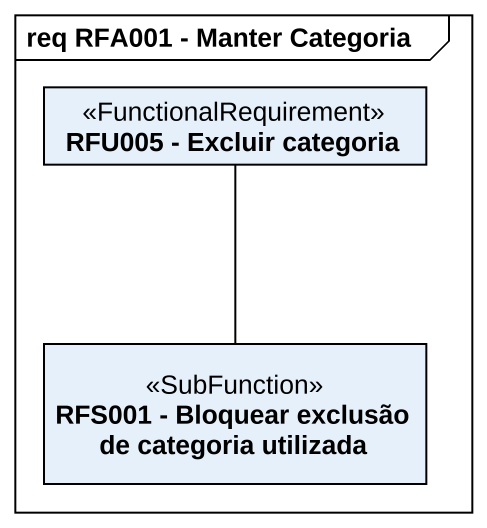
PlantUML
@startuml
mainframe req RFA001 - Manter Categoria
hide circle
hide empty members
class "RFU005 - Excluir categoria" as RFU005_Excluir_categoria <<FunctionalRequirement>>
class "RFS001 - Bloquear exclusão de categoria utilizada" as RFS001_Bloquear_exclusão_de <<SubFunction>>
RFU005_Excluir_categoria -- RFS001_Bloquear_exclusão_de
@enduml
